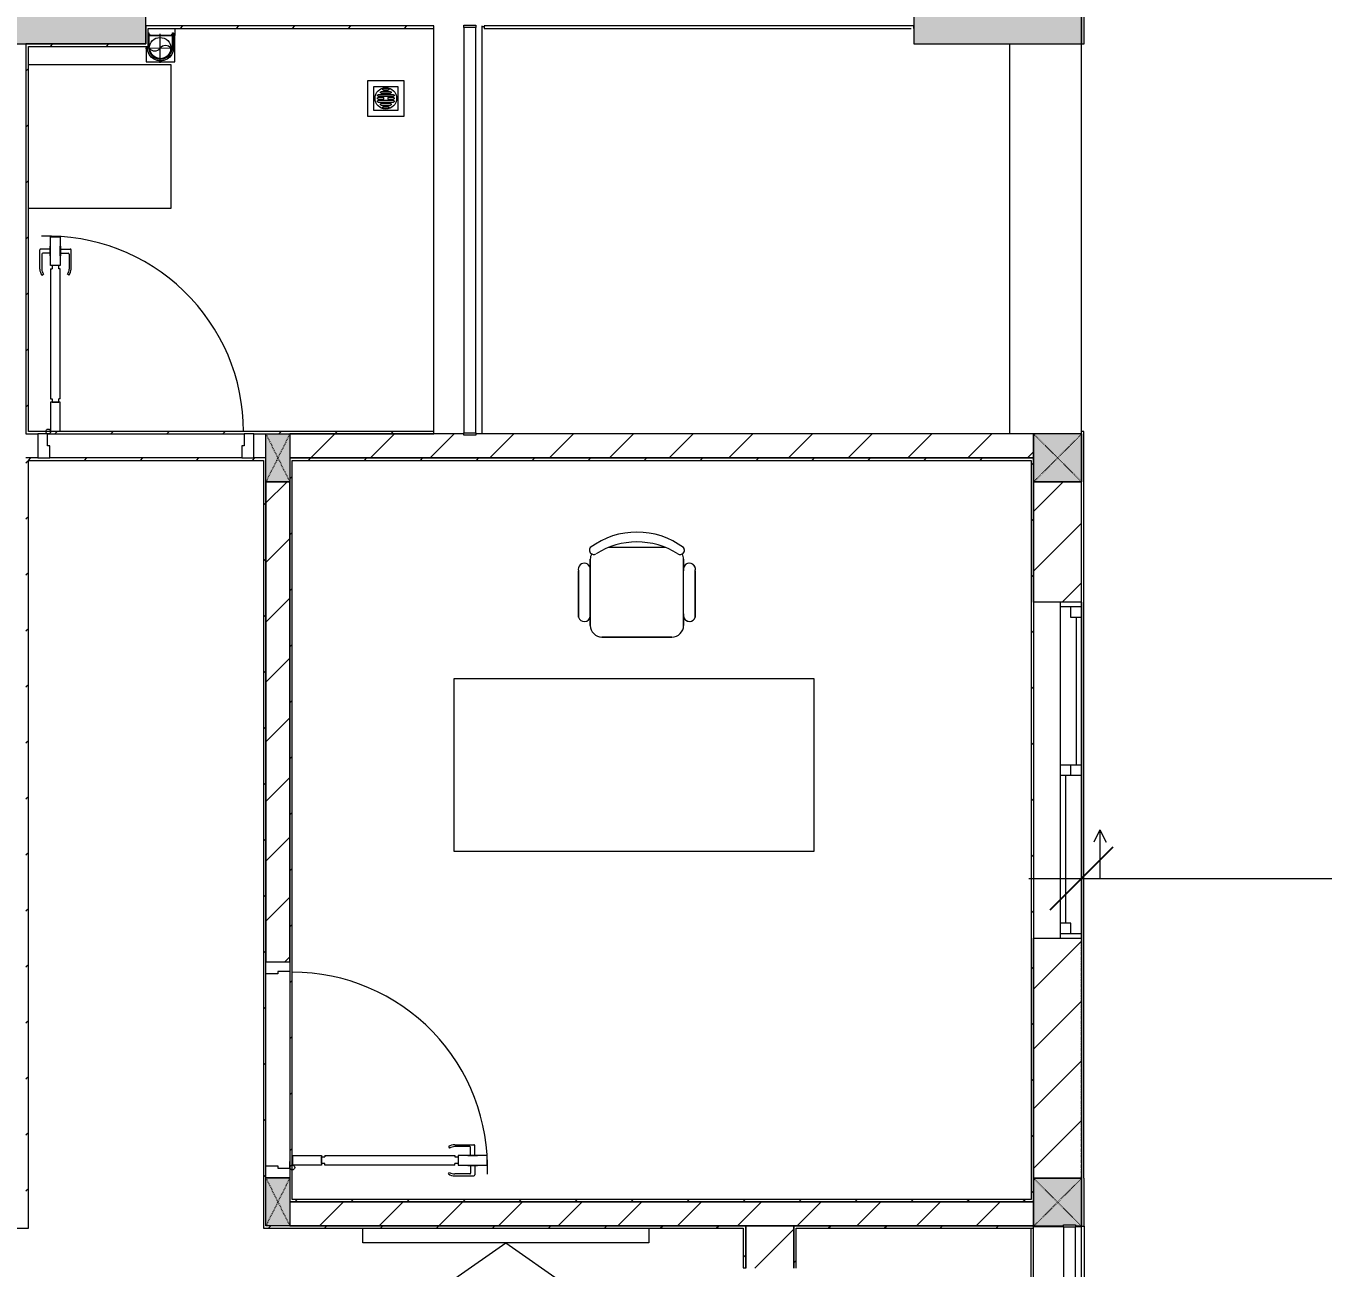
# Model space of a CAD drawing. Header units: millimetres. Extents: x 5356 to 209803, y -16346 to 109894.
# Drawn here: x 122853 to 128259, y 64661 to 69837 of the extents above; entities that cross this region are included whole.
import ezdxf

# ---------------------------------------------------------------- set-up
doc = ezdxf.new("R2010")
doc.units = ezdxf.units.MM
for name, pattern in [('Dash', [6, 3, -3]), ('Grid Line', [22.225, 12.7, -3.175, 3.175, -3.175]), ('IMPORT-CENTER _3_', [10.16, 6.35, -1.27, 1.27, -1.27])]:
    doc.linetypes.add(name, pattern=pattern)
for name, color, linetype, lineweight in [('0-1', 7, 'Continuous', 5), ('A-ANNO-DIMS', 211, 'Continuous', 9), ('A-ANNO-DIMS-220', 211, 'Continuous', 9), ('A-DETL-GENF-1', 9, 'Continuous', 9), ('A-DOOR-1', 9, 'Continuous', 9), ('A-FLOR-1', 9, 'Continuous', 9), ('A-FLOR-HRAL', 11, 'Continuous', 9), ('A-FLOR-HRAL-1', 9, 'Continuous', 9), ('A-GLAZ', 151, 'Continuous', 9), ('A-WALL', 113, 'Continuous', 9), ('A-WALL-1', 253, 'Continuous', 18), ('A-WALL-2', 9, 'Continuous', 9), ('A-WALL-3', 113, 'Continuous', 18), ('A-WALL-PATT-1', 10, 'Continuous', 9), ('A-WALL-PATT-2', 9, 'Continuous', 9), ('A-WALL-PATT-3', 111, 'Continuous', 9), ('G-IMPT', 8, 'Continuous', 9), ('G-IMPT-1', 9, 'Continuous', 9), ('G-IMPT-2', 8, 'IMPORT-CENTER _3_', 9), ('I-FURN', 30, 'Continuous', 9), ('I-FURN-1', 9, 'Continuous', 9), ('I-WALL-1', 253, 'Continuous', 18), ('I-WALL-2', 9, 'Continuous', 9), ('I-WALL-3', 2, 'Continuous', 18), ('M-EQPM', 50, 'Continuous', 9), ('S-BEAM-1', 9, 'Continuous', 9), ('S-COLS', 52, 'Continuous', 9), ('S-COLS-1', 254, 'Continuous', 5), ('S-COLS-2', 253, 'Continuous', 18), ('S-COLS-3', 9, 'Continuous', 9), ('S-COLS-4', 52, 'Continuous', 18), ('S-COLS-5', 52, 'Dash', 9), ('S-COLS-HDLN', 52, 'Dash', 9), ('S-COLS-HDLN-1', 9, 'Dash', 9), ('S-GRID-1', 1, 'Grid Line', 9)]:
    doc.layers.add(name, color=color, linetype=linetype, lineweight=lineweight)
doc.styles.add('Arial_2', font='arial_0.ttf', dxfattribs={"width": 0.9, "height": 660})
doc.dimstyles.new('1_Dim_chi_tiet_khu_đất_2', dxfattribs={"dimscale": 304.8, "dimtxt": 673.371204, "dimasz": 0.866142, "dimexe": 0.721785, "dimexo": 0.0625, "dimgap": 0.072178, "dimtad": 1, "dimdec": 0, "dimrnd": 5, "dimzin": 0, "dimdsep": 46, "dimtxsty": 'Arial_2', "dimblk1": 'OBLIQUE', "dimblk2": 'OBLIQUE', "dimsah": 1, "dimcen": 0.09, "dimdle": 0.721785, "dimazin": 0, "dimtfac": 1, "dimtdec": 4, "dimtix": 1, "dimtmove": 0, "dimatfit": 3, "dimfxl": 2.165354, "dimfxlon": 1, "dimtvp": 1, "dimtolj": 1, "dimtzin": 0, "dimarcsym": 2})
pattern_1 = [(45, (0, 0), (-116.67262, 116.67262), [])]
pattern_2 = [(45, (0, 0), (-124.4508, 124.4508), [])]

# ---------------------------------------------------------------- blocks, each defined once
blk = doc.blocks.new('NCV_TKTC_KET CAU_rvt-1-TKCS_MB ĐỊNH VỊ MỐC TỌA ĐỘ CÔNG TRÌNH')
at = {"layer": 'S-COLS-1'}
for points in [[(123352.6, 69761.9), (123352.6, 70111.9), (122052.6, 70111.9), (122052.6, 69761.9), (122768.5, 69761.9)], [(127227.6, 69761.9), (127252.6, 69761.9), (127252.6, 70111.9), (127227.6, 70111.9), (127227.6, 70106.9), (127177.6, 70106.9), (127177.6, 70111.9), (126552.6, 70111.9), (126552.6, 69761.9), (127177.6, 69761.9)]]:
    blk.add_hatch(color=256, dxfattribs=at).paths.add_polyline_path(points)
at = {"layer": 'A-FLOR-1'}
for p, q in [((124752.6, 69835.3), (124762.6, 69835.3)), ((127252.5, 68136.9), (127252.5, 69761.9))]:
    blk.add_line(p, q, dxfattribs=at)
at = {"layer": 'S-BEAM-1'}
for p, q in [((126952.6, 69761.9), (126952.6, 68136.9)), ((127252.6, 68136.9), (127252.6, 69761.9))]:
    blk.add_line(p, q, dxfattribs=at)
at = {"layer": 'S-COLS-2'}
for p, q in [((123352.6, 69761.9), (123352.6, 70111.9)), ((126552.6, 70111.9), (126552.6, 69761.9)), ((127252.6, 69761.9), (127252.6, 70111.9)), ((122052.6, 69761.9), (123352.6, 69761.9)), ((126552.6, 69761.9), (127252.6, 69761.9))]:
    blk.add_line(p, q, dxfattribs=at)
blk = doc.blocks.new('DOOR_CW_01 CANH MO-PANEL KINH - DIW_01-900x2200-CỬA GỖ VÂN LAMINATE-553375-TKCS_MB ĐỊNH VỊ MỐC TỌA ĐỘ CÔNG TRÌNH')
at = {"layer": 'A-DETL-GENF-1'}
for p, q in [((-397, -182), (-397, -62)), ((-397, -62), (-357, -62)), ((-357, -62), (-357, -182)), ((-357, -182), (-397, -182)), ((-397, -196), (-391, -196)), ((-397, -738), (-397, -196)), ((-391, -196), (-391, -182)), ((-391, -182), (-363, -182)), ((-363, -182), (-363, -196)), ((-357, -196), (-363, -196)), ((-357, -196), (-357, -738)), ((-442, -737), (-442, -816.5)), ((-434, -799.5), (-434, -737)), ((-433.9, -711.2), (-427.3, -715.8)), ((-397, -738), (-391, -738)), ((-357, -752), (-397, -752)), ((-397, -752), (-397, -872)), ((-391, -752), (-391, -738)), ((-363, -752), (-391, -752)), ((-357, -738), (-363, -738)), ((-363, -738), (-363, -752)), ((-357, -872), (-357, -752)), ((-320.1, -711.2), (-326.7, -715.8)), ((-320, -799.5), (-320, -737)), ((-312, -737), (-312, -816.5)), ((-399, -803.5), (-430, -803.5)), ((-399, -792.2), (-399, -831.8)), ((-397, -792.2), (-399, -792.2)), ((-397, -792.2), (-397, -831.8)), ((-357, -792.2), (-357, -831.8)), ((-357, -792.2), (-355, -792.2)), ((-355, -792.2), (-355, -831.8)), ((-355, -803.5), (-324, -803.5)), ((-399, -820.5), (-438, -820.5)), ((-399, -831.8), (-397, -831.8)), ((-355, -831.8), (-357, -831.8)), ((-355, -820.5), (-316, -820.5)), ((-397, -872), (-357, -872))]:
    blk.add_line(p, q, dxfattribs=at)
blk.add_circle((-407, -60), 10, dxfattribs=at)
for centre, radius, start, end in [((-407, -60), 814, 268, 0), ((-397, -737), 45, 145, 180), ((-397, -737), 37, 145, 180), ((-357, -737), 37, 0, 35), ((-357, -737), 45, 360, 35), ((-430, -799.5), 4, 180, 270), ((-324, -799.5), 4, 270, 0), ((-438, -816.5), 4, 180, 270), ((-316, -816.5), 4, 270, 0)]:
    blk.add_arc(centre, radius, start, end, dxfattribs=at)
at = {"layer": 'A-DOOR-1'}
for p, q in [((-450, -50), (-450, 50)), ((-450, 50), (-400, 50)), ((-400, 50), (-400, 0)), ((400, 0), (400, 50)), ((400, 50), (450, 50)), ((450, 50), (450, -50)), ((-410, -50), (-450, -50)), ((-410, 0), (-410, -50)), ((-400, 0), (-410, 0)), ((-407, -50), (-382, -50)), ((410, 0), (400, 0)), ((410, -50), (410, 0)), ((450, -50), (410, -50))]:
    blk.add_line(p, q, dxfattribs=at)
blk = doc.blocks.new('BAN LV A - BAN LV A_dwg_ban hoc2-348006-TKCS_MB ĐỊNH VỊ MỐC TỌA ĐỘ CÔNG TRÌNH')
at = {"layer": 'I-FURN'}
for p, q in [((145.8, 437.4), (-145.8, 437.4)), ((-194.4, 388.8), (-194.4, 113.4)), ((194.4, 113.4), (194.4, 388.8)), ((-243, 354.4), (-243, 162)), ((194.4, 351.4), (194.4, 150.8)), ((243.7, 162), (243.7, 354.4)), ((-120.5, 64.8), (120.5, 64.8))]:
    blk.add_line(p, q, dxfattribs=at)
at = {"layer": 'I-FURN', "flags": 128}
blk.add_lwpolyline([(-737.8, 610.5), (-737.8, 1330.5), (-154.9, 1330.5), (762.2, 1330.5), (762.2, 610.5)], close=True, dxfattribs=at)
at = {"layer": 'I-FURN'}
for centre, radius, start, end in [((-145.8, 388.8), 48.6, 90, 180), ((145.8, 388.8), 48.6, 360, 90), ((-218.7, 347.3), 25.3, 343.7398, 163.7398), ((219.4, 347.3), 25.3, 16.2602, 170.7054), ((-218.7, 154.9), 25.3, 163.7398, 16.2602), ((-145.8, 113.4), 48.6, 180, 207.5844), ((145.8, 113.4), 48.6, 332.4156, 0), ((219.4, 154.9), 25.3, 189.2946, 16.2602), ((-180.2, 75.4), 17.8, 57.9726, 216.6901), ((0, 324), 324, 233.1301, 306.8699), ((0, 359.3), 318.2, 237.5758, 302.4242), ((180.2, 75.4), 17.8, 323.3099, 122.0274)]:
    blk.add_arc(centre, radius, start, end, dxfattribs=at)
blk = doc.blocks.new('BAN LV A - BAN LV A_dwg-348005-TKCS_MB ĐỊNH VỊ MỐC TỌA ĐỘ CÔNG TRÌNH')
at = {"extrusion": (0, 0, -1), "zscale": -1, "rotation": 180}
blk.add_blockref('BAN LV A - BAN LV A_dwg_ban hoc2-348006-TKCS_MB ĐỊNH VỊ MỐC TỌA ĐỘ CÔNG TRÌNH', (-729, 1383.7), dxfattribs=at)
blk = doc.blocks.new('BAN LV A - BAN LV A-401069-TKCS_MB ĐỊNH VỊ MỐC TỌA ĐỘ CÔNG TRÌNH')
at = {"layer": 'I-FURN-1'}
for p, q in [((-8.8, -53.2), (1491.2, -53.2)), ((-8.8, -773.2), (-8.8, -53.2)), ((1491.2, -53.2), (1491.2, -773.2)), ((1491.2, -773.2), (-8.8, -773.2)), ((583.2, -946.3), (874.8, -946.3)), ((534.6, -1029.3), (534.6, -994.9)), ((923.4, -994.9), (923.4, -1032.3)), ((486, -1221.7), (486, -1029.3)), ((972.7, -1029.3), (972.7, -1221.7)), ((534.6, -1270.3), (534.6, -1235.9)), ((923.4, -1232.9), (923.4, -1270.3))]:
    blk.add_line(p, q, dxfattribs=at)
for centre, radius, start, end in [((583.2, -994.9), 48.6, 90, 180), ((874.8, -994.9), 48.6, 0, 90), ((510.3, -1036.4), 25.3, 16.2602, 163.7398), ((948.4, -1036.4), 25.3, 16.2602, 170.7054), ((510.3, -1228.8), 25.3, 163.7398, 343.7398), ((948.4, -1228.8), 25.3, 189.2946, 16.2602), ((548.9, -1308.3), 17.8, 119.404, 216.6901), ((583.2, -1270.3), 48.6, 180, 207.5844), ((874.8, -1270.3), 48.6, 332.4156, 0), ((909.2, -1308.3), 17.8, 323.3099, 60.596), ((729, -1059.7), 324, 233.1301, 306.8699)]:
    blk.add_arc(centre, radius, start, end, dxfattribs=at)
at = {"extrusion": (0, 0, -1), "zscale": -1, "rotation": 180}
blk.add_blockref('BAN LV A - BAN LV A_dwg-348005-TKCS_MB ĐỊNH VỊ MỐC TỌA ĐỘ CÔNG TRÌNH', (0, 0), dxfattribs=at)
blk = doc.blocks.new('MAY GIAT - MAY GIAT_dwg-V75-TKCS_MB ĐỊNH VỊ MỐC TỌA ĐỘ CÔNG TRÌNH')
at = {"layer": 'G-IMPT-1'}
blk.add_line((5, 596.6), (5, 2.3), dxfattribs=at)
at = {"layer": 'G-IMPT-1', "flags": 128}
blk.add_lwpolyline([(605, 2.3), (605, 596.6), (5, 596.6)], dxfattribs=at)
blk = doc.blocks.new('MAY GIAT - MAY GIAT-V148-TKCS_MB ĐỊNH VỊ MỐC TỌA ĐỘ CÔNG TRÌNH')
at = {"layer": 'I-FURN-1'}
for p, q in [((5, -596.6), (5, -2.3)), ((605, -2.3), (605, -596.6)), ((605, -596.6), (5, -596.6))]:
    blk.add_line(p, q, dxfattribs=at)
at = {"extrusion": (0, 0, -1), "zscale": -1, "rotation": 180}
blk.add_blockref('MAY GIAT - MAY GIAT_dwg-V75-TKCS_MB ĐỊNH VỊ MỐC TỌA ĐỘ CÔNG TRÌNH', (0, 0), dxfattribs=at)
blk = doc.blocks.new('Railing - 50 x 10mm-457210-TKCS_MB ĐỊNH VỊ MỐC TỌA ĐỘ CÔNG TRÌNH')
at = {"layer": 'A-FLOR-HRAL-1'}
for p, q in [((25, 5), (-25, 5)), ((-25, 5), (-25, -5)), ((25, -5), (25, 5)), ((-25, -5), (25, -5))]:
    blk.add_line(p, q, dxfattribs=at)
blk = doc.blocks.new('Railing - Railing-1032603-TKCS_MB ĐỊNH VỊ MỐC TỌA ĐỘ CÔNG TRÌNH')
at = {"layer": 'A-FLOR-HRAL-1'}
for p, q in [((101769.1, 60569.6), (101769.1, 58880.8)), ((101819.1, 58880.8), (101819.1, 60569.6))]:
    blk.add_line(p, q, dxfattribs=at)
at = {"extrusion": (0, 0, -1), "zscale": -1}
for p in [(-101794.1, 60574.6), (-101794.1, 58875.8)]:
    blk.add_blockref('Railing - 50 x 10mm-457210-TKCS_MB ĐỊNH VỊ MỐC TỌA ĐỘ CÔNG TRÌNH', p, dxfattribs=at)
blk = doc.blocks.new('G1_SOF - BO TRU - 100x200-V64-TKCS_MB ĐỊNH VỊ MỐC TỌA ĐỘ CÔNG TRÌNH')
at = {"layer": 'S-COLS-3'}
blk.add_hatch(color=256, dxfattribs=at).paths.add_polyline_path([(-50, -100), (50, -100), (50, 100), (-50, 100)])
at = {"layer": 'S-COLS-2'}
for p, q in [((-50, 100), (50, 100)), ((-50, -100), (-50, 100)), ((50, 100), (50, -100)), ((50, -100), (-50, -100))]:
    blk.add_line(p, q, dxfattribs=at)
at = {"layer": 'S-COLS-HDLN-1'}
for p, q in [((50, -100), (-50, 100)), ((-50, -100), (50, 100))]:
    blk.add_line(p, q, dxfattribs=at)
blk = doc.blocks.new('DOOR_CW_01 CANH MO-PANEL KINH - DIG_01-900x2200-CỬA NHÔM KÍNH-400868-TKCS_MB ĐỊNH VỊ MỐC TỌA ĐỘ CÔNG TRÌNH')
at = {"layer": 'A-DETL-GENF-1'}
for p, q in [((-397, 872), (-357, 872)), ((-397, 752), (-397, 872)), ((-357, 872), (-357, 752)), ((-442, 737), (-442, 816.5)), ((-399, 820.5), (-438, 820.5)), ((-399, 831.8), (-397, 831.8)), ((-399, 792.2), (-399, 831.8)), ((-397, 792.2), (-397, 831.8)), ((-357, 792.2), (-357, 831.8)), ((-355, 831.8), (-357, 831.8)), ((-355, 792.2), (-355, 831.8)), ((-355, 820.5), (-316, 820.5)), ((-312, 737), (-312, 816.5)), ((-434, 799.5), (-434, 737)), ((-399, 803.5), (-430, 803.5)), ((-397, 792.2), (-399, 792.2)), ((-357, 792.2), (-355, 792.2)), ((-355, 803.5), (-324, 803.5)), ((-320, 799.5), (-320, 737)), ((-433.9, 711.2), (-427.3, 715.8)), ((-357, 752), (-397, 752)), ((-397, 738), (-391, 738)), ((-397, 738), (-397, 196)), ((-363, 752), (-391, 752)), ((-391, 752), (-391, 738)), ((-363, 738), (-363, 752)), ((-357, 738), (-363, 738)), ((-357, 196), (-357, 738)), ((-320.1, 711.2), (-326.7, 715.8)), ((-397, 196), (-391, 196)), ((-357, 182), (-397, 182)), ((-397, 182), (-397, 62)), ((-391, 196), (-391, 182)), ((-391, 182), (-363, 182)), ((-357, 196), (-363, 196)), ((-363, 182), (-363, 196)), ((-357, 62), (-357, 182)), ((-397, 62), (-357, 62))]:
    blk.add_line(p, q, dxfattribs=at)
blk.add_circle((-407, 60), 10, dxfattribs=at)
for centre, radius, start, end in [((-407, 60), 814, 360, 92), ((-438, 816.5), 4, 90, 180), ((-316, 816.5), 4, 0, 90), ((-430, 799.5), 4, 90, 180), ((-324, 799.5), 4, 360, 90), ((-397, 737), 45, 180, 215), ((-397, 737), 37, 180, 215), ((-357, 737), 37, 325, 0), ((-357, 737), 45, 325, 0)]:
    blk.add_arc(centre, radius, start, end, dxfattribs=at)
at = {"layer": 'A-DOOR-1'}
for p, q in [((-410, 50), (-450, 50)), ((-450, 50), (-450, -50)), ((-410, 0), (-410, 50)), ((-400, 0), (-410, 0)), ((-407, 50), (-382, 50)), ((-400, -50), (-400, 0)), ((410, 0), (400, 0)), ((400, 0), (400, -50)), ((450, 50), (410, 50)), ((410, 50), (410, 0)), ((450, -50), (450, 50)), ((-450, -50), (-400, -50)), ((400, -50), (450, -50))]:
    blk.add_line(p, q, dxfattribs=at)
blk = doc.blocks.new('KE TIVI-2 - KE TIVI-2-850637-TKCS_MB ĐỊNH VỊ MỐC TỌA ĐỘ CÔNG TRÌNH')
at = {"layer": 'I-FURN-1'}
for p, q in [((0, 60), (-245.7, 232.1)), ((213, 209.1), (0, 60)), ((-595.6, 60), (595.6, 60)), ((-595.6, 0), (-595.6, 60)), ((595.6, 60), (595.6, 0))]:
    blk.add_line(p, q, dxfattribs=at)
blk = doc.blocks.new('NCV_TKTC_TANG 1_rvt-1-TKCS_MB ĐỊNH VỊ MỐC TỌA ĐỘ CÔNG TRÌNH')
at = {"layer": 'A-WALL-PATT-1'}
h = blk.add_hatch(dxfattribs=at)
h.set_pattern_fill('FP_2', color=256, style=0, pattern_type=2)
h.set_pattern_definition(pattern_2)
h.paths.add_polyline_path([(127052.6, 68036.9), (127052.6, 68136.9), (124727.6, 68136.9), (124727.6, 68131.5), (124677.6, 68131.5), (124677.6, 68136.9), (123952.6, 68136.9), (123952.6, 68036.9), (126399.8, 68036.9)])
h = blk.add_hatch(dxfattribs=at)
h.set_pattern_fill('FP_2', color=256, style=0, pattern_type=2)
h.set_pattern_definition(pattern_2)
h.paths.add_polyline_path([(123952.6, 65036.9), (123952.6, 65037.3), (123902.6, 65036.9)])
h.paths.add_polyline_path([(123952.6, 65937.3), (123952.6, 67936.5), (123852.6, 67936.5), (123852.6, 65937.3), (123902.6, 65937.3)])
h = blk.add_hatch(dxfattribs=at)
h.set_pattern_fill('FP_2', color=256, style=0, pattern_type=2)
h.set_pattern_definition(pattern_2)
h.paths.add_polyline_path([(123952.6, 64836.9), (127052.6, 64836.9), (127052.6, 64936.9), (123952.6, 64936.9)])
at = {"layer": 'A-WALL-PATT-2'}
h = blk.add_hatch(dxfattribs=at)
h.set_pattern_fill('FP_3', color=256, style=0, pattern_type=2)
h.set_pattern_definition(pattern_1)
h.paths.add_polyline_path([(123978.9, 69826.9), (124552.6, 69826.9), (124552.6, 69836.9), (123352.6, 69836.9), (123352.6, 69826.9), (123373.7, 69826.9)])
h = blk.add_hatch(dxfattribs=at)
h.set_pattern_fill('FP_3', color=256, style=0, pattern_type=2)
h.set_pattern_definition(pattern_1)
h.paths.add_polyline_path([(122862.6, 68146.9), (122862.6, 69761.9), (122852.6, 69761.9), (122852.6, 68146.9)])
h = blk.add_hatch(dxfattribs=at)
h.set_pattern_fill('FP_3', color=256, style=0, pattern_type=2)
h.set_pattern_definition(pattern_1)
h.paths.add_polyline_path([(123362.6, 69751.9), (123362.6, 69761.9), (122862.6, 69761.9), (122862.6, 69751.9)])
h = blk.add_hatch(dxfattribs=at)
h.set_pattern_fill('FP_3', color=256, style=0, pattern_type=2)
h.set_pattern_definition(pattern_1)
h.paths.add_polyline_path([(123802.6, 68136.9), (124552.6, 68136.9), (124552.6, 68146.9), (122852.6, 68146.9), (122852.6, 68136.9), (123762.6, 68136.9)])
h = blk.add_hatch(dxfattribs=at)
h.set_pattern_fill('FP_3', color=256, style=0, pattern_type=2)
h.set_pattern_definition(pattern_1)
h.paths.add_polyline_path([(122862.6, 64836.9), (122862.6, 68036.9), (122852.6, 68036.9), (122852.6, 64836.9)])
h = blk.add_hatch(dxfattribs=at)
h.set_pattern_fill('FP_3', color=256, style=0, pattern_type=2)
h.set_pattern_definition(pattern_1)
h.paths.add_polyline_path([(122862.6, 68026.9), (123842.6, 68026.9), (123842.6, 68036.9), (122862.6, 68036.9)])
h = blk.add_hatch(dxfattribs=at)
h.set_pattern_fill('FP_3', color=256, style=0, pattern_type=2)
h.set_pattern_definition(pattern_1)
h.paths.add_polyline_path([(123852.6, 64826.9), (123852.6, 68036.9), (123842.6, 68036.9), (123842.6, 64826.9)])
h = blk.add_hatch(dxfattribs=at)
h.set_pattern_fill('FP_3', color=256, style=0, pattern_type=2)
h.set_pattern_definition(pattern_1)
h.paths.add_polyline_path([(127042.6, 68026.9), (127052.6, 68026.9), (127052.6, 68036.9), (123952.6, 68036.9), (123952.6, 68026.9), (126399.8, 68026.9)])
h = blk.add_hatch(dxfattribs=at)
h.set_pattern_fill('FP_3', color=256, style=0, pattern_type=2)
h.set_pattern_definition(pattern_1)
h.paths.add_polyline_path([(123952.6, 64946.9), (123962.6, 64946.9), (123962.6, 68026.9), (123952.6, 68026.9), (123952.6, 65036.9)])
h = blk.add_hatch(dxfattribs=at)
h.set_pattern_fill('FP_3', color=256, style=0, pattern_type=2)
h.set_pattern_definition(pattern_1)
h.paths.add_polyline_path([(127052.6, 64936.9), (127052.6, 68026.9), (127042.6, 68026.9), (127042.6, 64936.9)])
h = blk.add_hatch(dxfattribs=at)
h.set_pattern_fill('FP_3', color=256, style=0, pattern_type=2)
h.set_pattern_definition(pattern_1)
h.paths.add_polyline_path([(123978.9, 64936.9), (127042.6, 64936.9), (127042.6, 64946.9), (123952.6, 64946.9), (123952.6, 64936.9)])
h = blk.add_hatch(dxfattribs=at)
h.set_pattern_fill('FP_3', color=256, style=0, pattern_type=2)
h.set_pattern_definition(pattern_1)
h.paths.add_polyline_path([(119062.5, 64826.9), (122862.6, 64826.9), (122862.6, 64836.9), (119062.5, 64836.9)])
h = blk.add_hatch(dxfattribs=at)
h.set_pattern_fill('FP_3', color=256, style=0, pattern_type=2)
h.set_pattern_definition(pattern_1)
h.paths.add_polyline_path([(125852.6, 64826.9), (125852.6, 64836.9), (123852.6, 64836.9), (123852.6, 64826.9), (125842.6, 64826.9)])
h = blk.add_hatch(dxfattribs=at)
h.set_pattern_fill('FP_3', color=256, style=0, pattern_type=2)
h.set_pattern_definition(pattern_1)
h.paths.add_polyline_path([(125852.6, 61846.9), (125852.6, 62162.4), (125842.6, 62162.4), (125842.6, 61846.9)])
h.paths.add_polyline_path([(125852.6, 64662.4), (125852.6, 64826.9), (125842.6, 64826.9), (125842.6, 64662.4)])
h = blk.add_hatch(dxfattribs=at)
h.set_pattern_fill('FP_3', color=256, style=0, pattern_type=2)
h.set_pattern_definition(pattern_1)
h.paths.add_polyline_path([(126052.6, 64826.9), (127052.6, 64826.9), (127052.6, 64836.9), (126052.6, 64836.9)])
h = blk.add_hatch(dxfattribs=at)
h.set_pattern_fill('FP_3', color=256, style=0, pattern_type=2)
h.set_pattern_definition(pattern_1)
h.paths.add_polyline_path([(126062.6, 61836.9), (126062.6, 62160.3), (126052.6, 62160.3), (126052.6, 61836.9)])
h.paths.add_polyline_path([(126062.6, 64660.3), (126062.6, 64826.9), (126052.6, 64826.9), (126052.6, 64660.3)])
at = {"layer": 'A-WALL-1'}
for p, q in [((124677.6, 68136.9), (123952.6, 68136.9)), ((127052.6, 68136.9), (124727.6, 68136.9)), ((127052.6, 68036.9), (127052.6, 68136.9)), ((123952.6, 68036.9), (127052.6, 68036.9)), ((123852.6, 67936.5), (123852.6, 65937.3)), ((123952.6, 67936.5), (123852.6, 67936.5)), ((123952.6, 65937.3), (123952.6, 67936.5)), ((127052.6, 64936.9), (123952.6, 64936.9)), ((127052.6, 64836.9), (127052.6, 64936.9)), ((123952.6, 64836.9), (127052.6, 64836.9))]:
    blk.add_line(p, q, dxfattribs=at)
at = {"layer": 'A-WALL-2'}
for p, q in [((124552.6, 68146.9), (124552.6, 69826.9)), ((124752.6, 69836.9), (124752.6, 68136.9))]:
    blk.add_line(p, q, dxfattribs=at)
at = {"layer": 'I-WALL-1'}
for p, q in [((124552.6, 69836.9), (123352.6, 69836.9)), ((123352.6, 69836.9), (123352.6, 69826.9)), ((123352.6, 69826.9), (123352.6, 69761.9)), ((123362.6, 69826.9), (124552.6, 69826.9)), ((123362.6, 69761.9), (123362.6, 69826.9)), ((124552.6, 69826.9), (124552.6, 69836.9)), ((122862.6, 69761.9), (122852.6, 69761.9)), ((122852.6, 69761.9), (122852.6, 68146.9)), ((123352.6, 69761.9), (122862.6, 69761.9)), ((122862.6, 68146.9), (122862.6, 69751.9)), ((122862.6, 69751.9), (123362.6, 69751.9)), ((123362.6, 69751.9), (123362.6, 69761.9)), ((122852.6, 68146.9), (122852.6, 68136.9)), ((122852.6, 68136.9), (122902.6, 68136.9)), ((124552.6, 68146.9), (122862.6, 68146.9)), ((122942.6, 68136.9), (123762.6, 68136.9)), ((123802.6, 68136.9), (123852.6, 68136.9)), ((123952.6, 68136.9), (124552.6, 68136.9)), ((124552.6, 68136.9), (124552.6, 68146.9)), ((122862.6, 68036.9), (122852.6, 68036.9)), ((122902.6, 68036.9), (122862.6, 68036.9)), ((122862.6, 64836.9), (122862.6, 68026.9)), ((122862.6, 68026.9), (123842.6, 68026.9)), ((123752.6, 68036.9), (122952.6, 68036.9)), ((123842.6, 68036.9), (123802.6, 68036.9)), ((123852.6, 68036.9), (123842.6, 68036.9)), ((123842.6, 68026.9), (123842.6, 64826.9)), ((127052.6, 68036.9), (123952.6, 68036.9)), ((123962.6, 68026.9), (127042.6, 68026.9)), ((123962.6, 64946.9), (123962.6, 68026.9)), ((127042.6, 68026.9), (127042.6, 64946.9)), ((127052.6, 68026.9), (127052.6, 68036.9)), ((127052.6, 67435.3), (127052.6, 68026.9)), ((123852.6, 65937.3), (123852.6, 67936.9)), ((123952.6, 67936.9), (123952.6, 65937.3)), ((127052.6, 64936.9), (127052.6, 66035.3)), ((123852.6, 65087.3), (123852.6, 65887.3)), ((123952.6, 65897.3), (123952.6, 65077.3)), ((123952.6, 64936.9), (127042.6, 64936.9)), ((127042.6, 64946.9), (123962.6, 64946.9)), ((127042.6, 64936.9), (127052.6, 64936.9)), ((119062.5, 64826.9), (122862.6, 64826.9)), ((122862.6, 64826.9), (122862.6, 64836.9)), ((123842.6, 64826.9), (123852.6, 64826.9)), ((123852.6, 64826.9), (125842.6, 64826.9)), ((125852.6, 64836.9), (123952.6, 64836.9)), ((125842.6, 64826.9), (125842.6, 64662.4)), ((125852.6, 64826.9), (125852.6, 64836.9)), ((125852.6, 64662.4), (125852.6, 64826.9)), ((127052.6, 64836.9), (126052.6, 64836.9)), ((126052.6, 64836.9), (126052.6, 64826.9)), ((126052.6, 64826.9), (126052.6, 64660.3)), ((126062.6, 64826.9), (127052.6, 64826.9)), ((126062.6, 64660.3), (126062.6, 64826.9)), ((127052.6, 64826.9), (127052.6, 64836.9)), ((125842.6, 64662.4), (125852.6, 64662.4))]:
    blk.add_line(p, q, dxfattribs=at)
at = {"layer": 'I-WALL-2'}
blk.add_line((127042.6, 61921.9), (127042.6, 64826.9), dxfattribs=at)
at = {"layer": 'A-DOOR-1'}
blk.add_blockref('DOOR_CW_01 CANH MO-PANEL KINH - DIG_01-900x2200-CỬA NHÔM KÍNH-400868-TKCS_MB ĐỊNH VỊ MỐC TỌA ĐỘ CÔNG TRÌNH', (123352.6, 68086.9), dxfattribs=at)
at = {"layer": 'A-DOOR-1', "rotation": 90.00000000000072}
blk.add_blockref('DOOR_CW_01 CANH MO-PANEL KINH - DIW_01-900x2200-CỬA GỖ VÂN LAMINATE-553375-TKCS_MB ĐỊNH VỊ MỐC TỌA ĐỘ CÔNG TRÌNH', (123902.6, 65487.3), dxfattribs=at)
at = {"layer": 'A-FLOR-HRAL-1'}
blk.add_blockref('Railing - Railing-1032603-TKCS_MB ĐỊNH VỊ MỐC TỌA ĐỘ CÔNG TRÌNH', (22908.5, 9260.7), dxfattribs=at)
at = {"layer": 'I-FURN-1'}
for name, p, rotation in [('MAY GIAT - MAY GIAT-V148-TKCS_MB ĐỊNH VỊ MỐC TỌA ĐỘ CÔNG TRÌNH', (122860.3, 69071.5), 90.00000000000087), ('BAN LV A - BAN LV A-401069-TKCS_MB ĐỊNH VỊ MỐC TỌA ĐỘ CÔNG TRÌNH', (126128.2, 66344.2), 180), ('KE TIVI-2 - KE TIVI-2-850637-TKCS_MB ĐỊNH VỊ MỐC TỌA ĐỘ CÔNG TRÌNH', (124852.9, 64826.9), 180)]:
    blk.add_blockref(name, p, dxfattribs=dict(at, rotation=rotation))
at = {"layer": 'S-COLS-3', "rotation": 180}
for p in [(123902.6, 68036.9), (123902.6, 64936.9)]:
    blk.add_blockref('G1_SOF - BO TRU - 100x200-V64-TKCS_MB ĐỊNH VỊ MỐC TỌA ĐỘ CÔNG TRÌNH', p, dxfattribs=at)
blk = doc.blocks.new('1_FAMILY RVT - W01-WxH 1400x1400xmm-389822-TKCS_MB ĐỊNH VỊ MỐC TỌA ĐỘ CÔNG TRÌNH')
at = {"layer": 'A-GLAZ'}
for p, q in [((248.4, 172.39), (299.2, 197.79)), ((248.4, 172.39), (299.2, 146.99)), ((248.4, 172.39), (451.6, 172.39)), ((-700, 96.19), (-700, -103.81)), ((700, 96.19), (-700, 96.19)), ((-700, 96.19), (-636.5, 96.19)), ((-680.95, 96.19), (-680.95, 7.29)), ((-636.5, 96.19), (-22.225, 96.19)), ((-636.5, 96.19), (-636.5, 51.74)), ((-636.5, 73.965), (-22.225, 73.965)), ((-22.225, 7.29), (-22.225, 96.19)), ((-22.225, 96.19), (22.225, 96.19)), ((22.225, 96.19), (680.95, 96.19)), ((22.225, 96.19), (22.225, 7.29)), ((680.95, 96.19), (700, 96.19)), ((680.95, 96.19), (680.95, 7.29)), ((700, -103.81), (700, 96.19)), ((-700, 7.29), (-680.95, 7.29)), ((-636.5, 51.74), (-680.95, 51.74)), ((-680.95, 7.29), (-22.225, 7.29)), ((22.225, 51.74), (-22.225, 51.74)), ((-22.225, 7.29), (22.225, 7.29)), ((22.225, 29.515), (636.5, 29.515)), ((22.225, 7.29), (636.5, 7.29)), ((636.5, 51.74), (636.5, 7.29)), ((680.95, 51.74), (636.5, 51.74)), ((636.5, 7.29), (700, 7.29)), ((-700, -103.81), (700, -103.81))]:
    blk.add_line(p, q, dxfattribs=at)
blk = doc.blocks.new('TKTC_XREF_251221_MB TANG 1 - TKTC_XREF_260130_MB TANG 1_dwg_CUM U_DN100-V265-TKCS_MB ĐỊNH VỊ MỐC TỌA ĐỘ CÔNG TRÌNH')
at = {"layer": 'G-IMPT'}
blk.add_hatch(color=256, dxfattribs=at).paths.add_polyline_path([(61, 0), (58.9, -15.8), (52.8, -30.5), (43.1, -43.1), (30.5, -52.8), (15.8, -58.9), (0, -61), (0, -57), (14.8, -55.1), (28.5, -49.4), (40.3, -40.3), (49.4, -28.5), (55.1, -14.8), (57, 0), (55.1, 14.8), (49.4, 28.5), (40.3, 40.3), (25.8, 50.5), (14.8, 55.1), (0, 57), (0, 61), (15.8, 58.9), (33.6, 50.5), (43.1, 43.1), (52.8, 30.5), (58.9, 15.8)])
for p, q in [((-8, 69), (0, 69)), ((-78.1, 62.4), (-72.7, 62.4)), ((-72.7, 64.5), (-72.7, 60.7)), ((-66.9, 62.1), (-71.7, 62.1)), ((-79.1, -63.4), (-79.1, -66.6)), ((-76.6, -63.4), (-76.6, -66.6)), ((-74.6, -63.4), (-74.6, -66.6)), ((-72.7, -60.7), (-72.7, -69.3)), ((-66.9, -62.1), (-71.7, -62.1)), ((-66.9, -67.9), (-71.7, -67.9)), ((-65, -69), (0, -69))]:
    blk.add_line(p, q, dxfattribs=at)
at = {"layer": 'G-IMPT', "flags": 128}
for points in [[(-71.7, 59.2), (-66.9, 59.2), (-66.9, 64.5)], [(-65, 64.5), (-65, 57.3), (-66.9, 57.3), (-66.9, 59.2)], [(-65, 61), (0, 61), (0, 57)], [(-72.7, -62.4), (-78.1, -62.4), (-78.1, -67.6), (-72.7, -67.6)], [(-71.7, -70.8), (-66.9, -70.8), (-66.9, -59.2), (-71.7, -59.2)], [(-66.9, -59.2), (-66.9, -57.3), (-65, -57.3), (-65, -72.7), (-66.9, -72.7), (-66.9, -70.8)], [(-65, -61), (0, -61), (0, -57)]]:
    blk.add_lwpolyline(points, dxfattribs=at)
at = {"layer": 'G-IMPT'}
for centre, radius, start, end in [((0, 0), 69, 270, 90), ((-78.1, 63.4), 0.96, 180, 270), ((-71.1, 60.7), 1.56, 112.61986, 247.38014), ((0, 0), 61, 270, 90), ((0, 0), 57, 270, 90), ((-78.1, -63.4), 0.96, 90, 180), ((-78.1, -66.6), 0.96, 180, 270), ((-71.1, -60.7), 1.56, 112.61986, 247.38014), ((-67.9, -65), 4.8, 143.1301, 216.8699), ((-71.1, -69.3), 1.56, 112.61986, 247.38014)]:
    blk.add_arc(centre, radius, start, end, dxfattribs=at)
blk = doc.blocks.new('TKTC_XREF_251221_MB TANG 1 - TKTC_XREF_260130_MB TANG 1_dwg_$cc-4202114-TKCS_MB ĐỊNH VỊ MỐC TỌA ĐỘ CÔNG TRÌNH')
at = {"layer": 'G-IMPT'}
blk.add_circle((0, 0), 0.5, dxfattribs=at)
for centre, radius, start, end in [((0, 0), 0.5, 90, 270), ((0.188, 0.25), 0.313, 126.8699, 233.1301), ((-0.188, -0.25), 0.313, 306.8699, 53.1301)]:
    blk.add_arc(centre, radius, start, end, dxfattribs=at)
at = {"layer": 'G-IMPT-2'}
for p, q in [((0, -0.673), (0, 0.673)), ((-0.673, 0), (0.673, 0))]:
    blk.add_line(p, q, dxfattribs=at)
blk = doc.blocks.new('TKTC_XREF_251221_MB TANG 1 - TKTC_XREF_260130_MB TANG 1_dwg_THU NUOC - THU NUOC-444531-TKCS_MB TẦNG 1-4202124-TKCS_MB ĐỊNH VỊ MỐC TỌA ĐỘ CÔNG TRÌNH')
at = {"layer": 'M-EQPM'}
for p, q in [((-23.3, 10.8), (40.9, 10.8)), ((40.9, 4.8), (-23.3, 4.8)), ((-11, 23.3), (28.5, 23.3)), ((28.5, 17.3), (-11, 17.3)), ((-1.1, 35.6), (18.5, 35.6)), ((18.5, 29.6), (-1.1, 29.6)), ((-23.3, -13.6), (40.9, -13.6)), ((40.9, -19.6), (-23.3, -19.6)), ((-11, -26.1), (28.5, -26.1)), ((28.5, -32.1), (-11, -32.1)), ((-1.1, -38.5), (18.5, -38.5)), ((18.5, -44.5), (-1.1, -44.5))]:
    blk.add_line(p, q, dxfattribs=at)
at = {"layer": 'M-EQPM', "flags": 128}
for points in [[(83.7, -79.4), (83.7, 70.6), (-66.3, 70.6), (-66.3, -79.4)], [(58.7, -54.4), (58.7, 45.6), (-41.3, 45.6), (-41.3, -54.4)]]:
    blk.add_lwpolyline(points, close=True, dxfattribs=at)
for points in [[(-23.3, -1.2), (0.7, -1.2), (0.7, -7.2), (-23.3, -7.2)], [(40.9, -7.2), (16.7, -7.2), (16.7, -1.2), (40.9, -1.2)]]:
    blk.add_lwpolyline(points, dxfattribs=at)
at = {"layer": 'M-EQPM'}
for centre, radius, start, end in [((8.7, -4.4), 45, 360, 180), ((8.7, -4.4), 45, 360, 180), ((-23.3, 7.8), 3, 90, 270), ((-11, 20.3), 3, 90, 270), ((-1.1, 32.6), 3, 90, 270), ((18.5, 32.6), 3, 270, 90), ((28.5, 20.3), 3, 270, 90), ((40.9, 7.8), 3, 270, 90), ((8.7, -4.4), 45, 180, 360), ((8.7, -4.4), 45, 180, 360), ((-23.3, -4.2), 3, 90, 270), ((-23.3, -16.6), 3, 90, 270), ((-11, -29.1), 3, 90, 270), ((-1.1, -41.5), 3, 90, 270), ((18.5, -41.5), 3, 270, 90), ((28.5, -29.1), 3, 270, 90), ((40.9, -4.2), 3, 270, 90), ((40.9, -16.6), 3, 270, 90)]:
    blk.add_arc(centre, radius, start, end, dxfattribs=at)
blk = doc.blocks.new('TKTC_XREF_251221_MB TANG 1 - TKTC_XREF_260130_MB TANG 1_dwg-4202109-TKCS_MB ĐỊNH VỊ MỐC TỌA ĐỘ CÔNG TRÌNH')
at = {"layer": 'G-IMPT'}
for p, q in [((-79797.5, -331594.7), (-79797.5, -331659.6)), ((-75899.1, -333209.7), (-75899.1, -331584.7))]:
    blk.add_line(p, q, dxfattribs=at)
at = {"layer": 'G-IMPT', "flags": 128}
for points in [[(-79797.5, -331659.6), (-79677.9, -331659.6), (-79677.9, -331549.7), (-79789.1, -331549.7)], [(-79789.1, -331549.7), (-79677.7, -331549.7), (-79677.7, -331519.7)]]:
    blk.add_lwpolyline(points, dxfattribs=at)
at = {"xscale": 90.00000000005122, "yscale": 90.00000000005122, "zscale": 90.00000000005122, "rotation": 90.37402677993775}
blk.add_blockref('TKTC_XREF_251221_MB TANG 1 - TKTC_XREF_260130_MB TANG 1_dwg_$cc-4202114-TKCS_MB ĐỊNH VỊ MỐC TỌA ĐỘ CÔNG TRÌNH', (-79739.9, -331602.6), dxfattribs=at)
at = {"extrusion": (0, 0, -1), "xscale": 0.7894736842105242, "yscale": 0.7894736842105242, "zscale": -0.7894736842105242, "rotation": 269.9999999984439}
blk.add_blockref('TKTC_XREF_251221_MB TANG 1 - TKTC_XREF_260130_MB TANG 1_dwg_CUM U_DN100-V265-TKCS_MB ĐỊNH VỊ MỐC TỌA ĐỘ CÔNG TRÌNH', (79738.1, -331601), dxfattribs=at)
at = {"extrusion": (0, 0, -1), "zscale": -1}
blk.add_blockref('TKTC_XREF_251221_MB TANG 1 - TKTC_XREF_260130_MB TANG 1_dwg_THU NUOC - THU NUOC-444531-TKCS_MB TẦNG 1-4202124-TKCS_MB ĐỊNH VỊ MỐC TỌA ĐỘ CÔNG TRÌNH', (78790.5, -331807), dxfattribs=at)
blk = doc.blocks.new('TKTC_XREF_251221_MB TANG 1 - TKTC_XREF_251221_MB TANG 1-2038492-TKCS_MB ĐỊNH VỊ MỐC TỌA ĐỘ CÔNG TRÌNH')
blk.add_blockref('TKTC_XREF_251221_MB TANG 1 - TKTC_XREF_260130_MB TANG 1_dwg-4202109-TKCS_MB ĐỊNH VỊ MỐC TỌA ĐỘ CÔNG TRÌNH', (169499.1, 384109.7))
blk = doc.blocks.new('G1_SOF - BO TRU - 200x200-3051103-TKCS_MB ĐỊNH VỊ MỐC TỌA ĐỘ CÔNG TRÌNH')
at = {"layer": 'S-COLS-HDLN'}
for p, q in [((-100, -100), (100, 100)), ((100, -100), (-100, 100))]:
    blk.add_line(p, q, dxfattribs=at)
blk = doc.blocks.new('Railing - 50 x 10mm-1251311-TKCS_MB ĐỊNH VỊ MỐC TỌA ĐỘ CÔNG TRÌNH')
at = {"layer": 'A-FLOR-HRAL'}
for p, q in [((25, 5), (-25, 5)), ((-25, 5), (-25, -5)), ((25, -5), (25, 5)), ((-25, -5), (25, -5))]:
    blk.add_line(p, q, dxfattribs=at)
blk = doc.blocks.new('Railing - Railing-3224920-TKCS_MB ĐỊNH VỊ MỐC TỌA ĐỘ CÔNG TRÌNH')
at = {"layer": 'A-FLOR-HRAL'}
for p, q in [((127177.6, 64831.3), (127177.6, 61916.9)), ((127227.6, 61916.9), (127227.6, 64831.3))]:
    blk.add_line(p, q, dxfattribs=at)
at = {"extrusion": (0, 0, -1), "zscale": -1}
for p in [(-127202.6, 64836.3), (-127202.6, 61911.9)]:
    blk.add_blockref('Railing - 50 x 10mm-1251311-TKCS_MB ĐỊNH VỊ MỐC TỌA ĐỘ CÔNG TRÌNH', p, dxfattribs=at)
blk = doc.blocks.new('DIMBLOCK24-TKCS_MB ĐỊNH VỊ MỐC TỌA ĐỘ CÔNG TRÌNH')
at = {"layer": 'A-ANNO-DIMS-220'}
for p, q in [((127252.6, 66944.3), (127252.6, 66064.3)), ((127252.6, 66284.3), (127252.6, 66944.3)), ((134801.5, 66944.3), (134801.5, 66064.3)), ((134801.5, 66284.3), (134801.5, 66944.3)), ((127032.6, 66284.3), (135021.5, 66284.3))]:
    blk.add_line(p, q, dxfattribs=at)
at = {"layer": 'A-ANNO-DIMS-220', "lineweight": 25}
for p, q in [((127252.6, 66284.3), (127384.6, 66416.3)), ((134801.5, 66284.3), (134933.5, 66416.3)), ((127252.6, 66284.3), (127120.6, 66152.3)), ((134801.5, 66284.3), (134669.5, 66152.3))]:
    blk.add_line(p, q, dxfattribs=at)
at = {"layer": 'A-ANNO-DIMS-220', "color": 0, "insert": (130115.4, 67163.1), "char_height": 660, "width": 2187.938, "attachment_point": 1, "line_spacing_factor": 0.941778, "style": 'Arial_2'}
blk.add_mtext('7550', dxfattribs=at)
blk = doc.blocks.new('_Oblique')
at = {"color": 0, "linetype": 'ByBlock', "lineweight": -2}
blk.add_line((-0.5, -0.5), (0.5, 0.5), dxfattribs=at)

msp = doc.modelspace()

# ---------------------------------------------------------------- hatches: boundary and pattern name
at = {"layer": 'A-WALL-PATT-3'}
h = msp.add_hatch(dxfattribs=at)
h.set_pattern_fill('FP_1', color=256, style=0, pattern_type=2)
h.set_pattern_definition(pattern_2)
h.paths.add_polyline_path([(127252.6, 64834.9), (127252.6, 64835.3), (127227.6, 64834.9)])
h.paths.add_polyline_path([(127252.6, 65035.3), (127252.6, 66035.3), (127052.6, 66035.3), (127052.6, 65035.3)])
h.paths.add_polyline_path([(127252.6, 67435.3), (127252.6, 67936.9), (127052.6, 67936.9), (127052.6, 67435.3), (127087.1, 67435.3)])
h = msp.add_hatch(dxfattribs=at)
h.set_pattern_fill('FP_1', color=256, style=0, pattern_type=2)
h.set_pattern_definition(pattern_2)
h.paths.add_polyline_path([(125852.6, 61836.9), (126052.6, 61836.9), (126052.6, 62160.3), (125852.6, 62160.3), (125852.6, 62061.2)])
h.paths.add_polyline_path([(125952.6, 64660.3), (126052.6, 64660.3), (126052.6, 64836.9), (125852.6, 64836.9), (125852.6, 64660.3)])
at = {"layer": 'S-COLS-1'}
for points in [[(127052.6, 67936.9), (127252.6, 67936.9), (127252.6, 68136.9), (127052.6, 68136.9)], [(127252.6, 64835.3), (127252.6, 65035.3), (127052.6, 65035.3), (127052.6, 64835.3), (127177.6, 64835.3), (127177.6, 64841.3), (127227.6, 64841.3), (127227.6, 64835.3)]]:
    msp.add_hatch(color=256, dxfattribs=at).paths.add_polyline_path(points)

# ---------------------------------------------------------------- linework, layer by layer
at = {"layer": 'A-WALL'}
for p, q in [((127252.6, 67936.9), (127052.6, 67936.9)), ((127252.6, 67435.3), (127252.6, 67936.9)), ((127252.6, 66035.3), (127252.6, 65035.3)), ((127052.6, 65035.3), (127252.6, 65035.3)), ((127177.6, 64835.3), (127052.6, 64835.3)), ((127052.6, 61921.9), (127052.6, 64826.9)), ((127252.6, 64835.3), (127227.6, 64835.3)), ((127252.6, 61911.9), (127252.6, 64835.3)), ((127262.6, 64835.3), (127262.6, 61911.5))]:
    msp.add_line(p, q, dxfattribs=at)
at = {"layer": 'A-WALL-3'}
for p, q in [((127252.6, 70111.9), (127252.6, 69762.3)), ((127262.6, 69762.3), (127262.6, 70111.9)), ((127252.6, 69762.3), (127262.6, 69762.3)), ((127262.1, 68146.9), (127252.1, 68146.9)), ((127252.1, 68136.9), (127252.6, 68136.9)), ((127252.6, 68136.9), (127252.6, 67936.9)), ((127262.1, 65035.3), (127262.1, 68146.9)), ((127052.6, 67936.9), (127052.6, 67435.3)), ((127052.6, 66035.3), (127052.6, 65035.3)), ((127252.6, 65035.3), (127252.6, 64834.9)), ((127262.6, 65035.3), (127262.1, 65035.3)), ((127262.6, 64835.3), (127262.6, 65035.3)), ((126052.6, 64836.9), (125852.6, 64836.9)), ((125852.6, 64836.9), (125852.6, 64660.3)), ((126052.6, 64660.3), (126052.6, 64836.9)), ((127052.6, 64835.3), (127052.6, 64834.9)), ((127052.6, 64834.9), (127177.6, 64834.9)), ((127227.6, 64834.9), (127252.6, 64834.9)), ((127252.6, 64835.3), (127262.6, 64835.3))]:
    msp.add_line(p, q, dxfattribs=at)
at = {"layer": 'I-WALL-3'}
for p, q in [((126552.6, 69836.9), (124762.6, 69836.9)), ((124762.6, 69836.9), (124762.6, 69826.9)), ((124762.6, 69826.9), (126542.6, 69826.9)), ((126552.6, 69826.9), (126552.6, 69836.9))]:
    msp.add_line(p, q, dxfattribs=at)
at = {"layer": 'S-COLS'}
for p, q in [((127052.6, 67936.9), (127252.6, 67936.9)), ((127252.6, 65035.3), (127052.6, 65035.3)), ((127052.6, 64835.3), (127177.6, 64835.3)), ((127227.6, 64835.3), (127252.6, 64835.3))]:
    msp.add_line(p, q, dxfattribs=at)
at = {"layer": 'S-COLS-4'}
for p, q in [((127252.6, 68136.9), (127052.6, 68136.9)), ((127052.6, 68136.9), (127052.6, 67936.9)), ((127252.6, 67936.9), (127252.6, 68136.9)), ((127052.6, 65035.3), (127052.6, 64835.3)), ((127252.6, 64835.3), (127252.6, 65035.3))]:
    msp.add_line(p, q, dxfattribs=at)
at = {"layer": 'S-GRID-1'}
msp.add_line((127252.6, 20960.6), (127252.6, 80482.7), dxfattribs=at)

# ---------------------------------------------------------------- block references
at = {"layer": '0-1'}
for name in ['NCV_TKTC_KET CAU_rvt-1-TKCS_MB ĐỊNH VỊ MỐC TỌA ĐỘ CÔNG TRÌNH', 'NCV_TKTC_TANG 1_rvt-1-TKCS_MB ĐỊNH VỊ MỐC TỌA ĐỘ CÔNG TRÌNH']:
    msp.add_blockref(name, (0, 0), dxfattribs=at)
at = {"layer": 'A-FLOR-HRAL'}
msp.add_blockref('Railing - Railing-3224920-TKCS_MB ĐỊNH VỊ MỐC TỌA ĐỘ CÔNG TRÌNH', (0, 0), dxfattribs=at)
at = {"layer": 'A-GLAZ', "rotation": 270}
msp.add_blockref('1_FAMILY RVT - W01-WxH 1400x1400xmm-389822-TKCS_MB ĐỊNH VỊ MỐC TỌA ĐỘ CÔNG TRÌNH', (127156.4, 66735.3), dxfattribs=at)
at = {"layer": 'M-EQPM'}
msp.add_blockref('TKTC_XREF_251221_MB TANG 1 - TKTC_XREF_251221_MB TANG 1-2038492-TKCS_MB ĐỊNH VỊ MỐC TỌA ĐỘ CÔNG TRÌNH', (33652.6, 17236.9), dxfattribs=at)
at = {"layer": 'S-COLS-5', "rotation": 180}
for p in [(127152.6, 68036.9), (127152.6, 64935.3)]:
    msp.add_blockref('G1_SOF - BO TRU - 200x200-3051103-TKCS_MB ĐỊNH VỊ MỐC TỌA ĐỘ CÔNG TRÌNH', p, dxfattribs=at)

# ---------------------------------------------------------------- dimensions: what is measured, and where the dimension line sits
at = {"layer": 'A-ANNO-DIMS'}
dim = msp.add_linear_dim(base=(134801.5, 66284.3), p1=(127252.6, 66944.3), p2=(134801.5, 66944.3), dimstyle='1_Dim_chi_tiet_khu_đất_2', override={"dimpost": '<>', "dimfxl": 7548.920784}, dxfattribs=at)
dim.commit()
dim.dimension.update_dxf_attribs({"geometry": 'DIMBLOCK24-TKCS_MB ĐỊNH VỊ MỐC TỌA ĐỘ CÔNG TRÌNH', "text_midpoint": (131027, 66643.3)})

doc.saveas('drawing.dxf')
